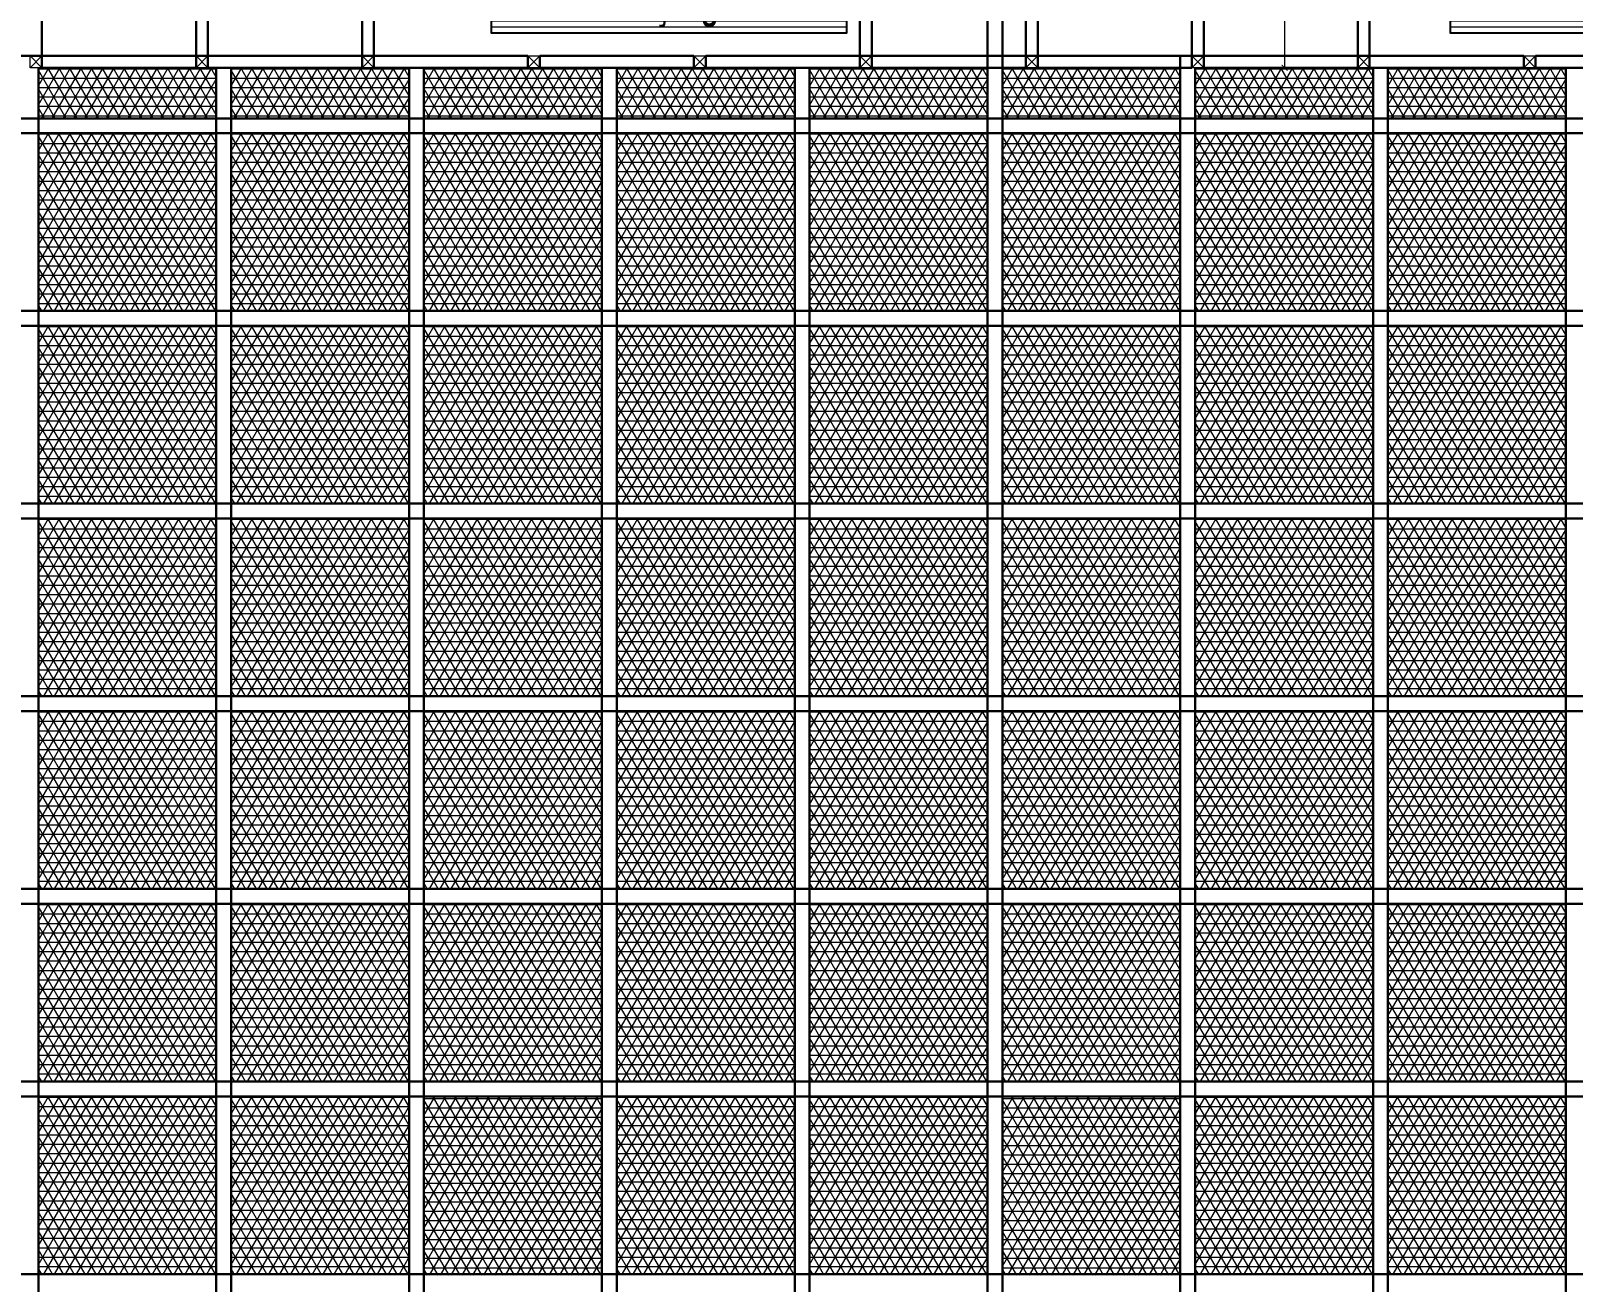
# Model space of a CAD drawing. Header units: millimetres. Extents: x -24 to 530668, y -246875 to -2983.
# Drawn here: x 265301 to 265821, y -110185 to -109763 of the extents above; entities that cross this region are included whole.
import ezdxf
from ezdxf import colors
from ezdxf.entities.mleader import LeaderData, LeaderLine
from ezdxf.enums import TextEntityAlignment as Align
from ezdxf.math import Vec2, Vec3

# ---------------------------------------------------------------- set-up
doc = ezdxf.new("R2010")
doc.units = ezdxf.units.MM
doc.header["$PDMODE"] = 2
doc.layers.get('0').update_dxf_attribs({"lineweight": 20})
for name, color, linetype, lineweight in [('aydınlatma yazı', 1, 'Continuous', 20), ('KP', 167, 'Continuous', 30), ('t_demir', 103, 'Continuous', 20), ('t_kutu p', 50, 'Continuous', 30), ('t_olcu', 252, 'Continuous', 20), ('t_tarama', 253, 'Continuous', 5), ('t_yazı', 23, 'Continuous', 25), ('tarama', 137, 'Continuous', 15), ('ölçü', 251, 'Continuous', 5)]:
    doc.layers.add(name, color=color, linetype=linetype, lineweight=lineweight)
doc.layers.add('t_mekanik', color=10, linetype='Continuous')
doc.layers.add('yazı', color=11, linetype='Continuous')
doc.styles.add('BUYUKYAZI', font='arial.ttf', dxfattribs={"height": 20})
doc.styles.add('text2', font='calibri.ttf', dxfattribs={"width": 0.8})
doc.styles.add('txt_tur_1', font='arial.ttf', dxfattribs={"height": 1.5})
doc.styles.add('Ölçü50', font='calibri.ttf', dxfattribs={"width": 0.7})
doc.dimstyles.new('olcu10', dxfattribs={"dimtxt": 14, "dimasz": 2, "dimexe": 1.25, "dimexo": 0.625, "dimgap": 0.5, "dimtad": 1, "dimdec": 1, "dimrnd": 0.5, "dimzin": 9, "dimtxsty": 'Ölçü50', "dimblk": 'ARCHTICK', "dimcen": 2, "dimclrd": 256, "dimclre": 256, "dimclrt": 6, "dimazin": 2, "dimtfac": 1, "dimtdec": 1, "dimtix": 1, "dimtmove": 0, "dimatfit": 3, "dimldrblk": 'ARCHTICK', "dimfxl": 1, "dimlwd": -1, "dimarcsym": 0})

# ---------------------------------------------------------------- blocks, each defined once
blk = doc.blocks.new('A$C50296203')
at = {"layer": 't_kutu p', "lineweight": 9}
for p, q in [((4, 4, 0), (0, 0)), ((4, 0), (0, 4))]:
    blk.add_line(p, q, dxfattribs=at)
blk.add_lwpolyline([(4, 4), (4, 0), (0, 0), (0, 4)], close=True, dxfattribs=at)
blk = doc.blocks.new('menfez')
at = {"layer": 't_demir', "linetype": 'ByBlock'}
for p, q in [((-22, 120), (-22, 0)), ((-20, 120), (-20, 0)), ((-18, 120), (-18, 0)), ((-16, 120), (-16, 0)), ((-14, 120), (-14, 0)), ((-12, 120), (-12, 0)), ((-10, 120), (-10, 0)), ((-8, 120), (-8, 0)), ((-6, 120), (-6, 0)), ((-4, 120), (-4, 0)), ((-2, 120), (-2, 0))]:
    blk.add_line(p, q, dxfattribs=at)
at = {"layer": 't_mekanik', "linetype": 'ByBlock'}
blk.add_lwpolyline([(0, 0), (0, 120), (-24, 120), (-24, 0), (0, 0)], dxfattribs=at)
at = {"layer": 't_yazı', "style": 'BUYUKYAZI', "width": 0.6}
blk.add_text('Emiş ağzı', height=14, rotation=270, dxfattribs=at).set_placement((-22.14, 85.33), align=Align.BOTTOM_LEFT)
blk = doc.blocks.new('EMİSH ALANI')
at = {"layer": 'KP', "color": 251, "elevation": 0}
for points in [[(265523.77, -109839.97), (265247.77, -109839.97), (265247.77, -109843.97), (265304.77, -109843.97), (265304.77, -109796.37)], [(265359.77, -109796.37), (265359.77, -109843.97), (265411.77, -109843.97), (265411.77, -109796.37)], [(265415.77, -109796.37), (265415.77, -109843.97), (265467.77, -109843.97), (265467.77, -109796.37)], [(265471.77, -109796.37), (265471.77, -109843.97), (265523.77, -109843.97), (265523.77, -109839.97)], [(265859.77, -109839.97), (265583.77, -109839.97), (265583.77, -109843.97), (265635.77, -109843.97), (265635.77, -109796.37)], [(265639.77, -109796.37), (265639.77, -109843.97), (265691.77, -109843.97), (265691.77, -109796.37)], [(265695.77, -109796.37), (265695.77, -109843.97), (265747.77, -109843.97), (265747.77, -109796.37)], [(265751.77, -109796.37), (265751.77, -109843.97), (265803.77, -109843.97), (265803.77, -109796.37)], [(265807.77, -109796.37), (265807.77, -109843.97), (265859.77, -109843.97), (265859.77, -109839.97)], [(265579.77, -109839.97), (265527.77, -109839.97), (265527.77, -109843.97), (265579.77, -109843.97), (265579.77, -109839.97)], [(265915.77, -109839.97), (265863.77, -109839.97), (265863.77, -109843.97), (265915.77, -109843.97), (265915.77, -109839.97)]]:
    blk.add_lwpolyline(points, dxfattribs=at)
at = {"layer": 't_olcu', "rotation": 89.99999999999999}
for p in [(265631.32, -109808.17, 0), (265954.89, -109808.17, 0)]:
    blk.add_blockref('menfez', p, dxfattribs=at)
at = {"layer": 't_olcu', "linetype": 'ByBlock', "rotation": 180}
for p in [(265359.77, -109839.97, 0), (265415.77, -109839.97, 0), (265471.77, -109839.97, 0), (265527.77, -109839.97, 0), (265583.77, -109839.97, 0), (265639.77, -109839.97, 0), (265695.77, -109839.97, 0), (265751.77, -109839.97, 0), (265807.77, -109839.97, 0), (265863.77, -109839.97, 0)]:
    blk.add_blockref('A$C50296203', p, dxfattribs=at)
blk = doc.blocks.new('_ArchTick')
at = {"color": 0, "linetype": 'ByBlock', "const_width": 0.15}
blk.add_lwpolyline([(-0.5, -0.5), (0.5, 0.5)], dxfattribs=at)
blk = doc.blocks.new('*D911')
at = {"layer": 'DEFPOINTS', "color": 0, "transparency": 16777216}
for p in [(265781.84, -109936.02, -0.4), (265779.05, -109983.97), (265783.61, -109983.97, -0.4)]:
    blk.add_point(p, dxfattribs=at)
at = {"layer": 'ölçü', "lineweight": -2, "transparency": 16777216}
for p, q in [((265781.21, -109936.02), (265777.8, -109936.02)), ((265782.99, -109983.97), (265777.8, -109983.97))]:
    blk.add_line(p, q, dxfattribs=at)
at = {"layer": 'ölçü', "transparency": 16777216}
blk.add_line((265779.05, -109936.02), (265779.05, -109983.97), dxfattribs=at)
at = {"layer": 'ölçü', "transparency": 16777216, "xscale": 2, "yscale": 2, "zscale": 2}
for p, rotation in [((265779.05, -109936.02), 90), ((265779.05, -109983.97), 270)]:
    blk.add_blockref('_ArchTick', p, dxfattribs=dict(at, rotation=rotation))
at = {"layer": 'ölçü', "color": 6, "transparency": 16777216, "insert": (265771.38, -109960), "char_height": 14, "attachment_point": 5, "rotation": 90, "style": 'Ölçü50'}
blk.add_mtext('50', dxfattribs=at)
blk = doc.blocks.new('SKDF')
at = {"layer": 't_tarama'}
h = blk.add_hatch(dxfattribs=at)
h.set_pattern_fill('ANSI33', color=256, angle=90, style=0)
h.set_pattern_definition([(135, (232299.4867, -125028.596), (-4.490128, -4.490128), []), (135, (232299.4867, -125024.106), (-4.490128, -4.490128), [3.175, -1.5875])])
edge = h.paths.add_edge_path()
edge.add_arc((260619.24, -110698.6), 30, 0, 360)
edge = h.paths.add_edge_path()
edge.add_arc((259794.49, -110698.6), 30, 0, 360)
h.paths.add_polyline_path([(259346.99, -109843.6), (259416.99, -109843.6), (259416.99, -109913.6), (259346.99, -109913.6)])
at = {"layer": 't_tarama', "style": 'txt_tur_1'}
for tag, p in [('19S', (258900.86, -109894.01, -17966.19)), ('20T', (258887.48, -110719.01, -17966.19)), ('21U', (258887.48, -111705.01, -17966.19)), ('22V', (258887.48, -112544.01, -17966.19))]:
    blk.add_attdef(tag, text='', height=30, dxfattribs=at).set_placement(p, align=Align.CENTER)
blk = doc.blocks.new('TAVANN')
at = {"layer": 'tarama'}
h = blk.add_hatch(dxfattribs=at)
h.set_pattern_fill('NET3', color=256)
h.set_pattern_definition([(0, (455.1142, 22.0432), (0, 3.175), []), (60, (455.1142, 22.0432), (-2.749630657, 1.5875), []), (120, (455.1142, 22.0432), (-2.749630657, -1.5875), [])])
h.paths.add_polyline_path([(265418.54, -110001.02), (265358.54, -110001.02), (265358.54, -109983.97), (265418.54, -109983.97)])
h = blk.add_hatch(dxfattribs=at)
h.set_pattern_fill('NET3', color=256)
h.set_pattern_definition([(0, (520.206, 22.0432), (0, 3.175), []), (60, (520.206, 22.0432), (-2.749630657, 1.5875), []), (120, (520.206, 22.0432), (-2.749630657, -1.5875), [])])
h.paths.add_polyline_path([(265483.63, -110001.02), (265423.63, -110001.02), (265423.63, -109983.97), (265483.63, -109983.97)])
h = blk.add_hatch(dxfattribs=at)
h.set_pattern_fill('NET3', color=256)
h.set_pattern_definition([(0, (585.2738, 22.0432), (0, 3.175), []), (60, (585.2738, 22.0432), (-2.749630657, 1.5875), []), (120, (585.2738, 22.0432), (-2.749630657, -1.5875), [])])
h.paths.add_polyline_path([(265548.7, -110001.02), (265488.7, -110001.02), (265488.7, -109983.97), (265548.7, -109983.97)])
h = blk.add_hatch(dxfattribs=at)
h.set_pattern_fill('NET3', color=256)
h.set_pattern_definition([(0, (650.3905, 22.0432), (0, 3.175), []), (60, (650.3905, 22.0432), (-2.749630657, 1.5875), []), (120, (650.3905, 22.0432), (-2.749630657, -1.5875), [])])
h.paths.add_polyline_path([(265613.82, -110001.02), (265553.82, -110001.02), (265553.82, -109983.97), (265613.82, -109983.97)])
h = blk.add_hatch(dxfattribs=at)
h.set_pattern_fill('NET3', color=256)
h.set_pattern_definition([(0, (715.388, 22.0432), (0, 3.175), []), (60, (715.388, 22.0432), (-2.749630657, 1.5875), []), (120, (715.388, 22.0432), (-2.749630657, -1.5875), [])])
h.paths.add_polyline_path([(265678.82, -110001.02), (265618.82, -110001.02), (265618.82, -109983.97), (265678.82, -109983.97)])
h = blk.add_hatch(dxfattribs=at)
h.set_pattern_fill('NET3', color=256)
h.set_pattern_definition([(0, (780.4452, 22.0432), (0, 3.175), []), (60, (780.4452, 22.0432), (-2.749630657, 1.5875), []), (120, (780.4452, 22.0432), (-2.749630657, -1.5875), [])])
h.paths.add_polyline_path([(265743.87, -110001.02), (265683.87, -110001.02), (265683.87, -109983.97), (265743.87, -109983.97)])
h = blk.add_hatch(dxfattribs=at)
h.set_pattern_fill('NET3', color=256)
h.set_pattern_definition([(0, (845.5023, 22.0432), (0, 3.175), []), (60, (845.5023, 22.0432), (-2.749630657, 1.5875), []), (120, (845.5023, 22.0432), (-2.749630657, -1.5875), [])])
h.paths.add_polyline_path([(265808.93, -110001.02), (265748.93, -110001.02), (265748.93, -109983.97), (265808.93, -109983.97)])
h = blk.add_hatch(dxfattribs=at)
h.set_pattern_fill('NET3', color=256)
h.set_pattern_definition([(0, (910.5594, 22.0432), (0, 3.175), []), (60, (910.5594, 22.0432), (-2.749630657, 1.5875), []), (120, (910.5594, 22.0432), (-2.749630657, -1.5875), [])])
h.paths.add_polyline_path([(265873.99, -110001.02), (265813.99, -110001.02), (265813.99, -109983.97), (265873.99, -109983.97)])
h = blk.add_hatch(dxfattribs=at)
h.set_pattern_fill('NET3', color=256)
h.set_pattern_definition([(0, (455.057, 0), (0, 3.175), []), (60, (455.057, 0), (-2.749630657, 1.5875), []), (120, (455.057, 0), (-2.749630657, -1.5875), [])])
h.paths.add_polyline_path([(265418.48, -110066.02), (265358.48, -110066.02), (265358.48, -110006.02), (265418.48, -110006.02)])
h = blk.add_hatch(dxfattribs=at)
h.set_pattern_fill('NET3', color=256)
h.set_pattern_definition([(0, (520.1713, 0), (0, 3.175), []), (60, (520.1713, 0), (-2.749630657, 1.5875), []), (120, (520.1713, 0), (-2.749630657, -1.5875), [])])
h.paths.add_polyline_path([(265483.6, -110066.02), (265423.6, -110066.02), (265423.6, -110006.02), (265483.6, -110006.02)])
h = blk.add_hatch(dxfattribs=at)
h.set_pattern_fill('NET3', color=256)
h.set_pattern_definition([(0, (585.1713, 0), (0, 3.175), []), (60, (585.1713, 0), (-2.749630657, 1.5875), []), (120, (585.1713, 0), (-2.749630657, -1.5875), [])])
h.paths.add_polyline_path([(265548.6, -110066.02), (265488.6, -110066.02), (265488.6, -110006.02), (265548.6, -110006.02)])
h = blk.add_hatch(dxfattribs=at)
h.set_pattern_fill('NET3', color=256)
h.set_pattern_definition([(0, (650.2855, 0), (0, 3.175), []), (60, (650.2855, 0), (-2.749630657, 1.5875), []), (120, (650.2855, 0), (-2.749630657, -1.5875), [])])
h.paths.add_polyline_path([(265613.71, -110066.02), (265553.71, -110066.02), (265553.71, -110006.02), (265613.71, -110006.02)])
h = blk.add_hatch(dxfattribs=at)
h.set_pattern_fill('NET3', color=256)
h.set_pattern_definition([(0, (715.2855, 0), (0, 3.175), []), (60, (715.2855, 0), (-2.749630657, 1.5875), []), (120, (715.2855, 0), (-2.749630657, -1.5875), [])])
h.paths.add_polyline_path([(265678.71, -110066.02), (265618.71, -110066.02), (265618.71, -110006.02), (265678.71, -110006.02)])
h = blk.add_hatch(dxfattribs=at)
h.set_pattern_fill('NET3', color=256)
h.set_pattern_definition([(0, (780.3427, 0), (0, 3.175), []), (60, (780.3427, 0), (-2.749630657, 1.5875), []), (120, (780.3427, 0), (-2.749630657, -1.5875), [])])
h.paths.add_polyline_path([(265743.77, -110066.02), (265683.77, -110066.02), (265683.77, -110006.02), (265743.77, -110006.02)])
h = blk.add_hatch(dxfattribs=at)
h.set_pattern_fill('NET3', color=256)
h.set_pattern_definition([(0, (845.3998, 0), (0, 3.175), []), (60, (845.3998, 0), (-2.749630657, 1.5875), []), (120, (845.3998, 0), (-2.749630657, -1.5875), [])])
h.paths.add_polyline_path([(265808.83, -110066.02), (265748.83, -110066.02), (265748.83, -110006.02), (265808.83, -110006.02)])
h = blk.add_hatch(dxfattribs=at)
h.set_pattern_fill('NET3', color=256)
h.set_pattern_definition([(0, (910.514, 0), (0, 3.175), []), (60, (910.514, 0), (-2.749630657, 1.5875), []), (120, (910.514, 0), (-2.749630657, -1.5875), [])])
h.paths.add_polyline_path([(265873.94, -110066.02), (265813.94, -110066.02), (265813.94, -110006.02), (265873.94, -110006.02)])
h = blk.add_hatch(dxfattribs=at)
h.set_pattern_fill('NET3', color=256)
h.set_pattern_definition([(0, (455.057, -65), (0, 3.175), []), (60, (455.057, -65), (-2.749630657, 1.5875), []), (120, (455.057, -65), (-2.749630657, -1.5875), [])])
h.paths.add_polyline_path([(265418.48, -110131.02), (265358.48, -110131.02), (265358.48, -110071.02), (265418.48, -110071.02)])
h = blk.add_hatch(dxfattribs=at)
h.set_pattern_fill('NET3', color=256)
h.set_pattern_definition([(0, (520.1713, -65), (0, 3.175), []), (60, (520.1713, -65), (-2.749630657, 1.5875), []), (120, (520.1713, -65), (-2.749630657, -1.5875), [])])
h.paths.add_polyline_path([(265483.6, -110131.02), (265423.6, -110131.02), (265423.6, -110071.02), (265483.6, -110071.02)])
h = blk.add_hatch(dxfattribs=at)
h.set_pattern_fill('NET3', color=256)
h.set_pattern_definition([(0, (585.1713, -65), (0, 3.175), []), (60, (585.1713, -65), (-2.749630657, 1.5875), []), (120, (585.1713, -65), (-2.749630657, -1.5875), [])])
h.paths.add_polyline_path([(265548.6, -110131.02), (265488.6, -110131.02), (265488.6, -110071.02), (265548.6, -110071.02)])
h = blk.add_hatch(dxfattribs=at)
h.set_pattern_fill('NET3', color=256)
h.set_pattern_definition([(0, (650.2284, -65), (0, 3.175), []), (60, (650.2284, -65), (-2.749630657, 1.5875), []), (120, (650.2284, -65), (-2.749630657, -1.5875), [])])
h.paths.add_polyline_path([(265613.66, -110131.02), (265553.66, -110131.02), (265553.66, -110071.02), (265613.66, -110071.02)])
h = blk.add_hatch(dxfattribs=at)
h.set_pattern_fill('NET3', color=256)
h.set_pattern_definition([(0, (715.3427, -65), (0, 3.175), []), (60, (715.3427, -65), (-2.749630657, 1.5875), []), (120, (715.3427, -65), (-2.749630657, -1.5875), [])])
h.paths.add_polyline_path([(265678.77, -110131.02), (265618.77, -110131.02), (265618.77, -110071.02), (265678.77, -110071.02)])
h = blk.add_hatch(dxfattribs=at)
h.set_pattern_fill('NET3', color=256)
h.set_pattern_definition([(0, (780.3427, -65), (0, 3.175), []), (60, (780.3427, -65), (-2.749630657, 1.5875), []), (120, (780.3427, -65), (-2.749630657, -1.5875), [])])
h.paths.add_polyline_path([(265743.77, -110131.02), (265683.77, -110131.02), (265683.77, -110071.02), (265743.77, -110071.02)])
h = blk.add_hatch(dxfattribs=at)
h.set_pattern_fill('NET3', color=256)
h.set_pattern_definition([(0, (845.3998, -65), (0, 3.175), []), (60, (845.3998, -65), (-2.749630657, 1.5875), []), (120, (845.3998, -65), (-2.749630657, -1.5875), [])])
h.paths.add_polyline_path([(265808.83, -110131.02), (265748.83, -110131.02), (265748.83, -110071.02), (265808.83, -110071.02)])
h = blk.add_hatch(dxfattribs=at)
h.set_pattern_fill('NET3', color=256)
h.set_pattern_definition([(0, (910.514, -65), (0, 3.175), []), (60, (910.514, -65), (-2.749630657, 1.5875), []), (120, (910.514, -65), (-2.749630657, -1.5875), [])])
h.paths.add_polyline_path([(265873.94, -110131.02), (265813.94, -110131.02), (265813.94, -110071.02), (265873.94, -110071.02)])
h = blk.add_hatch(dxfattribs=at)
h.set_pattern_fill('NET3', color=256)
h.set_pattern_definition([(0, (455.057, -130), (0, 3.175), []), (60, (455.057, -130), (-2.749630657, 1.5875), []), (120, (455.057, -130), (-2.749630657, -1.5875), [])])
h.paths.add_polyline_path([(265418.48, -110196.02), (265358.48, -110196.02), (265358.48, -110136.02), (265418.48, -110136.02)])
h = blk.add_hatch(dxfattribs=at)
h.set_pattern_fill('NET3', color=256)
h.set_pattern_definition([(0, (520.1713, -130), (0, 3.175), []), (60, (520.1713, -130), (-2.749630657, 1.5875), []), (120, (520.1713, -130), (-2.749630657, -1.5875), [])])
h.paths.add_polyline_path([(265483.6, -110196.02), (265423.6, -110196.02), (265423.6, -110136.02), (265483.6, -110136.02)])
h = blk.add_hatch(dxfattribs=at)
h.set_pattern_fill('NET3', color=256)
h.set_pattern_definition([(0, (585.1713, -130), (0, 3.175), []), (60, (585.1713, -130), (-2.749630657, 1.5875), []), (120, (585.1713, -130), (-2.749630657, -1.5875), [])])
h.paths.add_polyline_path([(265548.6, -110196.02), (265488.6, -110196.02), (265488.6, -110136.02), (265548.6, -110136.02)])
h = blk.add_hatch(dxfattribs=at)
h.set_pattern_fill('NET3', color=256)
h.set_pattern_definition([(0, (650.2284, -130), (0, 3.175), []), (60, (650.2284, -130), (-2.749630657, 1.5875), []), (120, (650.2284, -130), (-2.749630657, -1.5875), [])])
h.paths.add_polyline_path([(265613.66, -110196.02), (265553.66, -110196.02), (265553.66, -110136.02), (265613.66, -110136.02)])
h = blk.add_hatch(dxfattribs=at)
h.set_pattern_fill('NET3', color=256)
h.set_pattern_definition([(0, (715.3427, -130), (0, 3.175), []), (60, (715.3427, -130), (-2.749630657, 1.5875), []), (120, (715.3427, -130), (-2.749630657, -1.5875), [])])
h.paths.add_polyline_path([(265678.77, -110196.02), (265618.77, -110196.02), (265618.77, -110136.02), (265678.77, -110136.02)])
h = blk.add_hatch(dxfattribs=at)
h.set_pattern_fill('NET3', color=256)
h.set_pattern_definition([(0, (780.3427, -130), (0, 3.175), []), (60, (780.3427, -130), (-2.749630657, 1.5875), []), (120, (780.3427, -130), (-2.749630657, -1.5875), [])])
h.paths.add_polyline_path([(265743.77, -110196.02), (265683.77, -110196.02), (265683.77, -110136.02), (265743.77, -110136.02)])
h = blk.add_hatch(dxfattribs=at)
h.set_pattern_fill('NET3', color=256)
h.set_pattern_definition([(0, (845.3998, -130), (0, 3.175), []), (60, (845.3998, -130), (-2.749630657, 1.5875), []), (120, (845.3998, -130), (-2.749630657, -1.5875), [])])
h.paths.add_polyline_path([(265808.83, -110196.02), (265748.83, -110196.02), (265748.83, -110136.02), (265808.83, -110136.02)])
h = blk.add_hatch(dxfattribs=at)
h.set_pattern_fill('NET3', color=256)
h.set_pattern_definition([(0, (910.514, -130), (0, 3.175), []), (60, (910.514, -130), (-2.749630657, 1.5875), []), (120, (910.514, -130), (-2.749630657, -1.5875), [])])
h.paths.add_polyline_path([(265873.94, -110196.02), (265813.94, -110196.02), (265813.94, -110136.02), (265873.94, -110136.02)])
h = blk.add_hatch(dxfattribs=at)
h.set_pattern_fill('NET3', color=256)
h.set_pattern_definition([(0, (455.057, -195), (0, 3.175), []), (60, (455.057, -195), (-2.749630657, 1.5875), []), (120, (455.057, -195), (-2.749630657, -1.5875), [])])
h.paths.add_polyline_path([(265418.48, -110261.02), (265358.48, -110261.02), (265358.48, -110201.02), (265418.48, -110201.02)])
h = blk.add_hatch(dxfattribs=at)
h.set_pattern_fill('NET3', color=256)
h.set_pattern_definition([(0, (520.1713, -195), (0, 3.175), []), (60, (520.1713, -195), (-2.749630657, 1.5875), []), (120, (520.1713, -195), (-2.749630657, -1.5875), [])])
h.paths.add_polyline_path([(265483.6, -110261.02), (265423.6, -110261.02), (265423.6, -110201.02), (265483.6, -110201.02)])
h = blk.add_hatch(dxfattribs=at)
h.set_pattern_fill('NET3', color=256)
h.set_pattern_definition([(0, (585.1713, -195), (0, 3.175), []), (60, (585.1713, -195), (-2.749630657, 1.5875), []), (120, (585.1713, -195), (-2.749630657, -1.5875), [])])
h.paths.add_polyline_path([(265548.6, -110261.02), (265488.6, -110261.02), (265488.6, -110201.02), (265548.6, -110201.02)])
h = blk.add_hatch(dxfattribs=at)
h.set_pattern_fill('NET3', color=256)
h.set_pattern_definition([(0, (650.2284, -195), (0, 3.175), []), (60, (650.2284, -195), (-2.749630657, 1.5875), []), (120, (650.2284, -195), (-2.749630657, -1.5875), [])])
h.paths.add_polyline_path([(265613.66, -110261.02), (265553.66, -110261.02), (265553.66, -110201.02), (265613.66, -110201.02)])
h = blk.add_hatch(dxfattribs=at)
h.set_pattern_fill('NET3', color=256)
h.set_pattern_definition([(0, (715.3427, -195), (0, 3.175), []), (60, (715.3427, -195), (-2.749630657, 1.5875), []), (120, (715.3427, -195), (-2.749630657, -1.5875), [])])
h.paths.add_polyline_path([(265678.77, -110261.02), (265618.77, -110261.02), (265618.77, -110201.02), (265678.77, -110201.02)])
h = blk.add_hatch(dxfattribs=at)
h.set_pattern_fill('NET3', color=256)
h.set_pattern_definition([(0, (780.3427, -195), (0, 3.175), []), (60, (780.3427, -195), (-2.749630657, 1.5875), []), (120, (780.3427, -195), (-2.749630657, -1.5875), [])])
h.paths.add_polyline_path([(265743.77, -110261.02), (265683.77, -110261.02), (265683.77, -110201.02), (265743.77, -110201.02)])
h = blk.add_hatch(dxfattribs=at)
h.set_pattern_fill('NET3', color=256)
h.set_pattern_definition([(0, (845.3998, -195), (0, 3.175), []), (60, (845.3998, -195), (-2.749630657, 1.5875), []), (120, (845.3998, -195), (-2.749630657, -1.5875), [])])
h.paths.add_polyline_path([(265808.83, -110261.02), (265748.83, -110261.02), (265748.83, -110201.02), (265808.83, -110201.02)])
h = blk.add_hatch(dxfattribs=at)
h.set_pattern_fill('NET3', color=256)
h.set_pattern_definition([(0, (910.514, -195), (0, 3.175), []), (60, (910.514, -195), (-2.749630657, 1.5875), []), (120, (910.514, -195), (-2.749630657, -1.5875), [])])
h.paths.add_polyline_path([(265873.94, -110261.02), (265813.94, -110261.02), (265813.94, -110201.02), (265873.94, -110201.02)])
h = blk.add_hatch(dxfattribs=at)
h.set_pattern_fill('NET3', color=256)
h.set_pattern_definition([(0, (455.057, -260), (0, 3.175), []), (60, (455.057, -260), (-2.749630657, 1.5875), []), (120, (455.057, -260), (-2.749630657, -1.5875), [])])
h.paths.add_polyline_path([(265418.48, -110326.02), (265358.48, -110326.02), (265358.48, -110266.02), (265418.48, -110266.02)])
h = blk.add_hatch(dxfattribs=at)
h.set_pattern_fill('NET3', color=256)
h.set_pattern_definition([(0, (520.1713, -260), (0, 3.175), []), (60, (520.1713, -260), (-2.749630657, 1.5875), []), (120, (520.1713, -260), (-2.749630657, -1.5875), [])])
h.paths.add_polyline_path([(265483.6, -110326.02), (265423.6, -110326.02), (265423.6, -110266.02), (265483.6, -110266.02)])
h = blk.add_hatch(dxfattribs=at)
h.set_pattern_fill('NET3', color=256)
h.set_pattern_definition([(0, (585.1713, -260), (0, 3.175), []), (60, (585.1713, -260), (-2.749630657, 1.5875), []), (120, (585.1713, -260), (-2.749630657, -1.5875), [])])
h.paths.add_polyline_path([(265548.6, -110326.02), (265488.6, -110326.02), (265488.6, -110266.02), (265548.6, -110266.02)])
h = blk.add_hatch(dxfattribs=at)
h.set_pattern_fill('NET3', color=256)
h.set_pattern_definition([(0, (650.2284, -260), (0, 3.175), []), (60, (650.2284, -260), (-2.749630657, 1.5875), []), (120, (650.2284, -260), (-2.749630657, -1.5875), [])])
h.paths.add_polyline_path([(265613.66, -110326.02), (265553.66, -110326.02), (265553.66, -110266.02), (265613.66, -110266.02)])
h = blk.add_hatch(dxfattribs=at)
h.set_pattern_fill('NET3', color=256)
h.set_pattern_definition([(0, (715.3427, -260), (0, 3.175), []), (60, (715.3427, -260), (-2.749630657, 1.5875), []), (120, (715.3427, -260), (-2.749630657, -1.5875), [])])
h.paths.add_polyline_path([(265678.77, -110326.02), (265618.77, -110326.02), (265618.77, -110266.02), (265678.77, -110266.02)])
h = blk.add_hatch(dxfattribs=at)
h.set_pattern_fill('NET3', color=256)
h.set_pattern_definition([(0, (780.3427, -260), (0, 3.175), []), (60, (780.3427, -260), (-2.749630657, 1.5875), []), (120, (780.3427, -260), (-2.749630657, -1.5875), [])])
h.paths.add_polyline_path([(265743.77, -110326.02), (265683.77, -110326.02), (265683.77, -110266.02), (265743.77, -110266.02)])
h = blk.add_hatch(dxfattribs=at)
h.set_pattern_fill('NET3', color=256)
h.set_pattern_definition([(0, (845.3998, -260), (0, 3.175), []), (60, (845.3998, -260), (-2.749630657, 1.5875), []), (120, (845.3998, -260), (-2.749630657, -1.5875), [])])
h.paths.add_polyline_path([(265808.83, -110326.02), (265748.83, -110326.02), (265748.83, -110266.02), (265808.83, -110266.02)])
h = blk.add_hatch(dxfattribs=at)
h.set_pattern_fill('NET3', color=256)
h.set_pattern_definition([(0, (910.514, -260), (0, 3.175), []), (60, (910.514, -260), (-2.749630657, 1.5875), []), (120, (910.514, -260), (-2.749630657, -1.5875), [])])
h.paths.add_polyline_path([(265873.94, -110326.02), (265813.94, -110326.02), (265813.94, -110266.02), (265873.94, -110266.02)])
h = blk.add_hatch(dxfattribs=at)
h.set_pattern_fill('NET3', color=256)
h.set_pattern_definition([(0, (455.057, -325), (0, 3.175), []), (60, (455.057, -325), (-2.749630657, 1.5875), []), (120, (455.057, -325), (-2.749630657, -1.5875), [])])
h.paths.add_polyline_path([(265418.48, -110391.02), (265358.48, -110391.02), (265358.48, -110331.02), (265418.48, -110331.02)])
h = blk.add_hatch(dxfattribs=at)
h.set_pattern_fill('NET3', color=256)
h.set_pattern_definition([(0, (520.057, -325), (0, 3.175), []), (60, (520.057, -325), (-2.749630657, 1.5875), []), (120, (520.057, -325), (-2.749630657, -1.5875), [])])
h.paths.add_polyline_path([(265483.48, -110391.02), (265423.48, -110391.02), (265423.48, -110331.02), (265483.48, -110331.02)])
h = blk.add_hatch(dxfattribs=at)
h.set_pattern_fill('NET3', color=256)
h.set_pattern_definition([(0, (585.2284, -325.3907), (0, 3.175), []), (60, (585.2284, -325.3907), (-2.749630657, 1.5875), []), (120, (585.2284, -325.3907), (-2.749630657, -1.5875), [])])
h.paths.add_polyline_path([(265548.66, -110391.41), (265488.66, -110391.41), (265488.66, -110331.41), (265548.66, -110331.41)])
h = blk.add_hatch(dxfattribs=at)
h.set_pattern_fill('NET3', color=256)
h.set_pattern_definition([(0, (650.2284, -325), (0, 3.175), []), (60, (650.2284, -325), (-2.749630657, 1.5875), []), (120, (650.2284, -325), (-2.749630657, -1.5875), [])])
h.paths.add_polyline_path([(265613.66, -110391.02), (265553.66, -110391.02), (265553.66, -110331.02), (265613.66, -110331.02)])
h = blk.add_hatch(dxfattribs=at)
h.set_pattern_fill('NET3', color=256)
h.set_pattern_definition([(0, (715.2284, -325), (0, 3.175), []), (60, (715.2284, -325), (-2.749630657, 1.5875), []), (120, (715.2284, -325), (-2.749630657, -1.5875), [])])
h.paths.add_polyline_path([(265678.66, -110391.02), (265618.66, -110391.02), (265618.66, -110331.02), (265678.66, -110331.02)])
h = blk.add_hatch(dxfattribs=at)
h.set_pattern_fill('NET3', color=256)
h.set_pattern_definition([(0, (780.3998, -325.3907), (0, 3.175), []), (60, (780.3998, -325.3907), (-2.749630657, 1.5875), []), (120, (780.3998, -325.3907), (-2.749630657, -1.5875), [])])
h.paths.add_polyline_path([(265743.83, -110391.41), (265683.83, -110391.41), (265683.83, -110331.41), (265743.83, -110331.41)])
h = blk.add_hatch(dxfattribs=at)
h.set_pattern_fill('NET3', color=256)
h.set_pattern_definition([(0, (845.3998, -325), (0, 3.175), []), (60, (845.3998, -325), (-2.749630657, 1.5875), []), (120, (845.3998, -325), (-2.749630657, -1.5875), [])])
h.paths.add_polyline_path([(265808.83, -110391.02), (265748.83, -110391.02), (265748.83, -110331.02), (265808.83, -110331.02)])
h = blk.add_hatch(dxfattribs=at)
h.set_pattern_fill('NET3', color=256)
h.set_pattern_definition([(0, (910.3998, -325), (0, 3.175), []), (60, (910.3998, -325), (-2.749630657, 1.5875), []), (120, (910.3998, -325), (-2.749630657, -1.5875), [])])
h.paths.add_polyline_path([(265873.83, -110391.02), (265813.83, -110391.02), (265813.83, -110331.02), (265873.83, -110331.02)])
at = {"layer": 'KP', "color": 108, "elevation": 0}
for points in [[(265678.83, -109937.95), (265678.83, -111431.02)], [(265678.83, -109937.95), (265678.83, -111431.02)], [(265683.83, -109937.95), (265683.83, -111431.02)], [(265743.88, -109979.97), (265743.88, -111431.02)], [(265358.54, -109983.97), (265358.54, -111550.55)], [(265358.54, -109983.97), (265358.54, -111431.02)], [(265418.6, -109983.97), (265418.6, -111550.55)], [(265418.6, -109985.72), (265418.6, -111431.02)], [(265423.6, -109983.97), (265423.6, -111431.02)], [(265423.6, -109983.97), (265423.6, -111550.55)], [(265483.66, -109983.97), (265483.65, -111550.55)], [(265483.66, -109983.97), (265483.66, -111431.02)], [(265488.66, -109983.97), (265488.65, -111550.55)], [(265488.66, -109983.97), (265488.66, -111431.02)], [(265548.71, -109983.97), (265548.71, -111431.02)], [(265548.71, -109983.97), (265548.71, -111550.55)], [(265553.71, -109983.97), (265553.71, -111431.02)], [(265553.71, -109983.97), (265553.71, -111550.55)], [(265613.77, -109983.97), (265613.77, -111431.02)], [(265613.77, -109983.97), (265613.77, -111431.02)], [(265613.77, -109983.97), (265613.77, -111550.55)], [(265618.77, -109983.97), (265618.77, -111431.02)], [(265618.77, -109983.97), (265618.77, -111550.55)], [(265678.83, -109983.97), (265678.83, -111550.55)], [(265683.83, -109983.97), (265683.83, -111550.55)], [(265743.88, -109983.97), (265743.88, -111550.55)], [(265748.88, -109983.97), (265748.88, -111431.02)], [(265748.88, -109983.97), (265748.88, -111550.55)], [(265808.94, -109983.97), (265808.94, -111431.02)], [(265808.94, -109983.97), (265808.94, -111550.55)], [(265813.94, -109983.97), (265813.94, -111431.02)], [(265813.94, -109983.97), (265813.94, -111431.02)], [(265813.94, -109983.97), (265813.94, -111550.55)], [(265874, -109983.97), (265874, -111550.55)], [(265423.6, -110001.02), (265423.6, -111431.02)], [(265683.83, -110001.02), (265683.83, -111431.02)], [(265743.88, -110001.02), (265743.88, -111431.02)], [(265748.88, -110001.02), (265748.88, -111431.02)], [(265808.94, -110001.02), (265808.94, -111431.02)], [(265874, -110001.02), (265874, -111431.02)], [(264833.49, -110071.02), (266363.62, -110071.02)], [(264834.77, -110131.02), (266363.62, -110131.02)], [(264834.87, -110136.02), (266363.62, -110136.02)], [(264838.38, -110331.02), (266363.62, -110331.02)], [(264839.56, -110391.02), (266363.62, -110391.02)]]:
    blk.add_lwpolyline(points, dxfattribs=at)
at = {"layer": 'KP', "color": 108}
for points in [[(265873.97, -109983.97), (265873.97, -111431.02)], [(264832, -110001.02), (266363.62, -110001.02)], [(265873.97, -110001.02), (265873.97, -111431.02)], [(264832.11, -110006.02), (266363.62, -110006.02)], [(264833.38, -110066.02), (266363.62, -110066.02)], [(264838.38, -110071.02), (266363.62, -110071.02)], [(264839.77, -110131.02), (266363.62, -110131.02)], [(264839.77, -110131.02), (266363.62, -110131.02)], [(264839.87, -110136.02), (266363.62, -110136.02)], [(264836.15, -110196.02), (266363.62, -110196.02)], [(264836.25, -110201.02), (266363.62, -110201.02)], [(264841.25, -110201.02), (266363.62, -110201.02)], [(264837, -110261.02), (266363.62, -110261.02)], [(264842.53, -110261.02), (266363.62, -110261.02)], [(264842.53, -110261.02), (266363.62, -110261.02)], [(264837.11, -110266.02), (266363.62, -110266.02)], [(264842.64, -110266.02), (266363.62, -110266.02)], [(264838.28, -110326.02), (266363.62, -110326.02)], [(264844.02, -110331.02), (266363.62, -110331.02)], [(264845.29, -110391.02), (266905.65, -110391.02)], [(264845.29, -110391.02), (266905.65, -110391.02)]]:
    blk.add_lwpolyline(points, dxfattribs=at)
at = {"layer": 'tarama', "elevation": 0}
for points in [[(265418.54, -110001.02), (265358.54, -110001.02)], [(265548.66, -110001.02), (265488.66, -110001.02)], [(265613.71, -110001.02), (265553.71, -110001.02)], [(265873.94, -110001.02), (265813.94, -110001.02)]]:
    blk.add_lwpolyline(points, dxfattribs=at)
for points in [[(265418.54, -110066.02), (265358.54, -110066.02), (265358.54, -110006.02), (265418.54, -110006.02)], [(265483.6, -110066.02), (265423.6, -110066.02), (265423.6, -110006.02), (265483.6, -110006.02)], [(265548.66, -110066.02), (265488.66, -110066.02), (265488.66, -110006.02), (265548.66, -110006.02)], [(265613.71, -110066.02), (265553.71, -110066.02), (265553.71, -110006.02), (265613.71, -110006.02)], [(265678.77, -110066.02), (265618.77, -110066.02), (265618.77, -110006.02), (265678.77, -110006.02)], [(265743.83, -110066.02), (265683.83, -110066.02), (265683.83, -110006.02), (265743.83, -110006.02)], [(265808.88, -110066.02), (265748.88, -110066.02), (265748.88, -110006.02), (265808.88, -110006.02)], [(265873.94, -110066.02), (265813.94, -110066.02), (265813.94, -110006.02), (265873.94, -110006.02)], [(265418.54, -110131.02), (265358.54, -110131.02), (265358.54, -110071.02), (265418.54, -110071.02)], [(265418.54, -110131.02), (265358.54, -110131.02), (265358.54, -110071.02), (265418.54, -110071.02)], [(265483.6, -110131.02), (265423.6, -110131.02), (265423.6, -110071.02), (265483.6, -110071.02)], [(265483.6, -110131.02), (265423.6, -110131.02), (265423.6, -110071.02), (265483.6, -110071.02)], [(265548.66, -110131.02), (265488.66, -110131.02), (265488.66, -110071.02), (265548.66, -110071.02)], [(265548.66, -110131.02), (265488.66, -110131.02), (265488.66, -110071.02), (265548.66, -110071.02)], [(265613.71, -110131.02), (265553.71, -110131.02), (265553.71, -110071.02), (265613.71, -110071.02)], [(265613.71, -110131.02), (265553.71, -110131.02), (265553.71, -110071.02), (265613.71, -110071.02)], [(265678.77, -110131.02), (265618.77, -110131.02), (265618.77, -110071.02), (265678.77, -110071.02)], [(265743.83, -110131.02), (265683.83, -110131.02), (265683.83, -110071.02), (265743.83, -110071.02)], [(265743.83, -110131.02), (265683.83, -110131.02), (265683.83, -110071.02), (265743.83, -110071.02)], [(265808.88, -110131.02), (265748.88, -110131.02), (265748.88, -110071.02), (265808.88, -110071.02)], [(265808.88, -110131.02), (265748.88, -110131.02), (265748.88, -110071.02), (265808.88, -110071.02)], [(265873.94, -110131.02), (265813.94, -110131.02), (265813.94, -110071.02), (265873.94, -110071.02)], [(265873.94, -110131.02), (265813.94, -110131.02), (265813.94, -110071.02), (265873.94, -110071.02)], [(265418.54, -110196.02), (265358.54, -110196.02), (265358.54, -110136.02), (265418.54, -110136.02)], [(265418.54, -110196.02), (265358.54, -110196.02), (265358.54, -110136.02), (265418.54, -110136.02)], [(265483.6, -110196.02), (265423.6, -110196.02), (265423.6, -110136.02), (265483.6, -110136.02)], [(265483.6, -110196.02), (265423.6, -110196.02), (265423.6, -110136.02), (265483.6, -110136.02)], [(265548.66, -110196.02), (265488.66, -110196.02), (265488.66, -110136.02), (265548.66, -110136.02)], [(265548.66, -110196.02), (265488.66, -110196.02), (265488.66, -110136.02), (265548.66, -110136.02)], [(265613.71, -110196.02), (265553.71, -110196.02), (265553.71, -110136.02), (265613.71, -110136.02)], [(265613.71, -110196.02), (265553.71, -110196.02), (265553.71, -110136.02), (265613.71, -110136.02)], [(265678.77, -110196.02), (265618.77, -110196.02), (265618.77, -110136.02), (265678.77, -110136.02)], [(265743.83, -110196.02), (265683.83, -110196.02), (265683.83, -110136.02), (265743.83, -110136.02)], [(265743.83, -110196.02), (265683.83, -110196.02), (265683.83, -110136.02), (265743.83, -110136.02)], [(265808.88, -110196.02), (265748.88, -110196.02), (265748.88, -110136.02), (265808.88, -110136.02)], [(265808.88, -110196.02), (265748.88, -110196.02), (265748.88, -110136.02), (265808.88, -110136.02)], [(265873.94, -110196.02), (265813.94, -110196.02), (265813.94, -110136.02), (265873.94, -110136.02)], [(265873.94, -110196.02), (265813.94, -110196.02), (265813.94, -110136.02), (265873.94, -110136.02)], [(265418.54, -110261.02), (265358.54, -110261.02), (265358.54, -110201.02), (265418.54, -110201.02)], [(265418.54, -110261.02), (265358.54, -110261.02), (265358.54, -110201.02), (265418.54, -110201.02)], [(265483.6, -110261.02), (265423.6, -110261.02), (265423.6, -110201.02), (265483.6, -110201.02)], [(265483.6, -110261.02), (265423.6, -110261.02), (265423.6, -110201.02), (265483.6, -110201.02)], [(265548.66, -110261.02), (265488.66, -110261.02), (265488.66, -110201.02), (265548.66, -110201.02)], [(265548.66, -110261.02), (265488.66, -110261.02), (265488.66, -110201.02), (265548.66, -110201.02)], [(265613.71, -110261.02), (265553.71, -110261.02), (265553.71, -110201.02), (265613.71, -110201.02)], [(265613.71, -110261.02), (265553.71, -110261.02), (265553.71, -110201.02), (265613.71, -110201.02)], [(265678.77, -110261.02), (265618.77, -110261.02), (265618.77, -110201.02), (265678.77, -110201.02)], [(265678.77, -110261.02), (265618.77, -110261.02), (265618.77, -110201.02), (265678.77, -110201.02)], [(265743.83, -110261.02), (265683.83, -110261.02), (265683.83, -110201.02), (265743.83, -110201.02)], [(265743.83, -110261.02), (265683.83, -110261.02), (265683.83, -110201.02), (265743.83, -110201.02)], [(265808.88, -110261.02), (265748.88, -110261.02), (265748.88, -110201.02), (265808.88, -110201.02)], [(265808.88, -110261.02), (265748.88, -110261.02), (265748.88, -110201.02), (265808.88, -110201.02)], [(265873.94, -110261.02), (265813.94, -110261.02), (265813.94, -110201.02), (265873.94, -110201.02)], [(265873.94, -110261.02), (265813.94, -110261.02), (265813.94, -110201.02), (265873.94, -110201.02)], [(265418.54, -110326.02), (265358.54, -110326.02), (265358.54, -110266.02), (265418.54, -110266.02)], [(265418.54, -110326.02), (265358.54, -110326.02), (265358.54, -110266.02), (265418.54, -110266.02)], [(265483.6, -110326.02), (265423.6, -110326.02), (265423.6, -110266.02), (265483.6, -110266.02)], [(265483.6, -110326.02), (265423.6, -110326.02), (265423.6, -110266.02), (265483.6, -110266.02)], [(265548.66, -110326.02), (265488.66, -110326.02), (265488.66, -110266.02), (265548.66, -110266.02)], [(265548.66, -110326.02), (265488.66, -110326.02), (265488.66, -110266.02), (265548.66, -110266.02)], [(265613.71, -110326.02), (265553.71, -110326.02), (265553.71, -110266.02), (265613.71, -110266.02)], [(265613.71, -110326.02), (265553.71, -110326.02), (265553.71, -110266.02), (265613.71, -110266.02)], [(265678.77, -110326.02), (265618.77, -110326.02), (265618.77, -110266.02), (265678.77, -110266.02)], [(265678.77, -110326.02), (265618.77, -110326.02), (265618.77, -110266.02), (265678.77, -110266.02)], [(265743.83, -110326.02), (265683.83, -110326.02), (265683.83, -110266.02), (265743.83, -110266.02)], [(265743.83, -110326.02), (265683.83, -110326.02), (265683.83, -110266.02), (265743.83, -110266.02)], [(265808.88, -110326.02), (265748.88, -110326.02), (265748.88, -110266.02), (265808.88, -110266.02)], [(265808.88, -110326.02), (265748.88, -110326.02), (265748.88, -110266.02), (265808.88, -110266.02)], [(265873.94, -110326.02), (265813.94, -110326.02), (265813.94, -110266.02), (265873.94, -110266.02)], [(265873.94, -110326.02), (265813.94, -110326.02), (265813.94, -110266.02), (265873.94, -110266.02)], [(265418.54, -110391.02), (265358.54, -110391.02), (265358.54, -110331.02), (265418.54, -110331.02)], [(265418.54, -110391.02), (265358.54, -110391.02), (265358.54, -110331.02), (265418.54, -110331.02)], [(265483.6, -110391.02), (265423.6, -110391.02), (265423.6, -110331.02), (265483.6, -110331.02)], [(265483.6, -110391.02), (265423.6, -110391.02), (265423.6, -110331.02), (265483.6, -110331.02)], [(265548.66, -110391.02), (265488.66, -110391.02), (265488.66, -110331.02), (265548.66, -110331.02)], [(265548.66, -110391.02), (265488.66, -110391.02), (265488.66, -110331.02), (265548.66, -110331.02)], [(265613.71, -110391.02), (265553.71, -110391.02), (265553.71, -110331.02), (265613.71, -110331.02)], [(265613.71, -110391.02), (265553.71, -110391.02), (265553.71, -110331.02), (265613.71, -110331.02)], [(265678.77, -110391.02), (265618.77, -110391.02), (265618.77, -110331.02), (265678.77, -110331.02)], [(265743.83, -110391.02), (265683.83, -110391.02), (265683.83, -110331.02), (265743.83, -110331.02)], [(265743.83, -110391.02), (265683.83, -110391.02), (265683.83, -110331.02), (265743.83, -110331.02)], [(265808.88, -110391.02), (265748.88, -110391.02), (265748.88, -110331.02), (265808.88, -110331.02)], [(265808.88, -110391.02), (265748.88, -110391.02), (265748.88, -110331.02), (265808.88, -110331.02)], [(265873.94, -110391.02), (265813.94, -110391.02), (265813.94, -110331.02), (265873.94, -110331.02)], [(265873.94, -110391.02), (265813.94, -110391.02), (265813.94, -110331.02), (265873.94, -110331.02)]]:
    blk.add_lwpolyline(points, close=True, dxfattribs=at)
at = {"layer": 'tarama'}
for points in [[(265678.77, -110131.02), (265618.77, -110131.02), (265618.77, -110071.02), (265678.77, -110071.02)], [(265678.77, -110196.02), (265618.77, -110196.02), (265618.77, -110136.02), (265678.77, -110136.02)], [(265678.77, -110391.02), (265618.77, -110391.02), (265618.77, -110331.02), (265678.77, -110331.02)]]:
    blk.add_lwpolyline(points, close=True, dxfattribs=at)
at = {"layer": 'aydınlatma yazı'}
blk.add_blockref('EMİSH ALANI', (0, -140), dxfattribs=at)
at = {"layer": 'ölçü', "color": 2}
dim = blk.add_linear_dim(base=(265779.05, -109983.97, 0.4), p1=(265781.84, -109936.02), p2=(265783.61, -109983.97, 0), angle=90, text='50', dimstyle='olcu10', dxfattribs=at)
dim.commit()
dim.dimension.update_dxf_attribs({"geometry": '*D911', "text_midpoint": (265771.38, -109960, 0.4)})
at = {"layer": 'yazı'}
ml = blk.add_multileader_mtext('Standard', dxfattribs=at)
ml.set_content('GENİŞLETİLMİŞ SAC SİYAH\\PFIRIN BOYALI', color=256, style='text2')
ml.set_leader_properties()
ml.build(insert=Vec2(0, 0))
ml.multileader.update_dxf_attribs({"text_right_attachment_type": 6, "dogleg_length": 0.36, "arrow_head_size": 6})
ctx = ml.context
ctx.base_point, ctx.char_height, ctx.arrow_head_size, ctx.plane_origin = Vec3(265509.9, -109873.17), 15, 6, Vec3(265462.26, -109772.03)
ctx.right_attachment, ctx.text_align_type = 6, 2
notes = []
notes.append((ctx, [(0, (1, 1, 0), (265509.54, -109873.17), (1, 0), 0.36, [(0, [(265471.95, -109967.06)], 0, [])])]))
ctx.mtext.insert, ctx.mtext.alignment, ctx.mtext.flow_direction = Vec3(265708.63, -109865.56), 3, 5
for ctx, leaders in notes:
    for number, flags, end, landing, length, lines in leaders:
        leader = LeaderData()
        leader.index, (leader.has_last_leader_line, leader.has_dogleg_vector, leader.attachment_direction) = number, flags
        leader.last_leader_point, leader.dogleg_vector, leader.dogleg_length = Vec3(end), Vec3(landing), length
        for number, points, colour, breaks in lines:
            line = LeaderLine()
            line.index, line.vertices, line.color, line.breaks = number, Vec3.list(points), colors.encode_raw_color(colour), breaks
            leader.lines.append(line)
        ctx.leaders.append(leader)

msp = doc.modelspace()

# ---------------------------------------------------------------- block references
at = {"layer": 'KP', "color": 108}
msp.add_blockref('SKDF', (5428.593, 186.963, -0.399), dxfattribs=at)
at = {"layer": 't_tarama'}
msp.add_blockref('TAVANN', (-55.04, 208.45, -0.399), dxfattribs=at)

doc.saveas('drawing.dxf')
